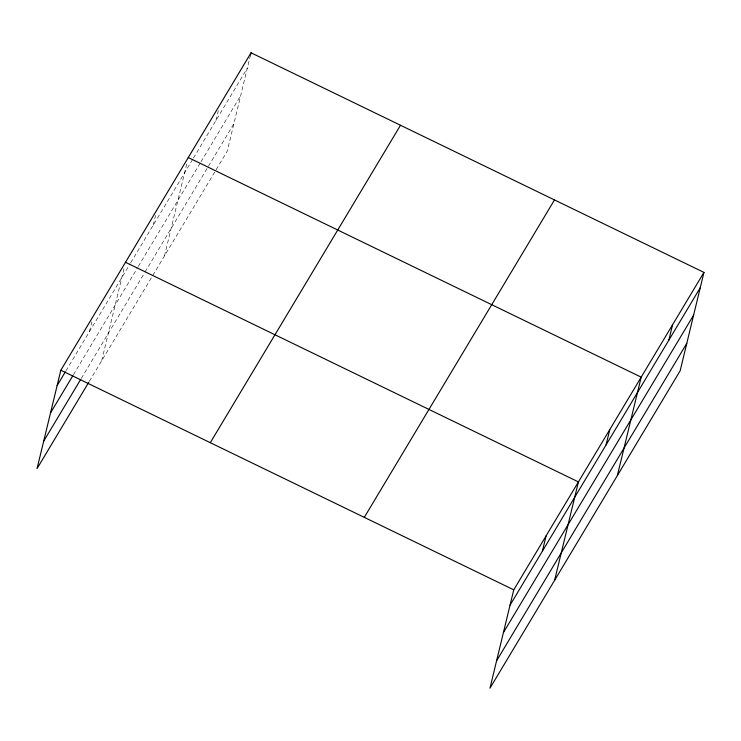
<?xml version="1.0" encoding="UTF-8"?>
<svg xmlns="http://www.w3.org/2000/svg" width="741" height="741" viewBox="0 0 741 741"><rect width="100%" height="100%" fill="white"/><g stroke="black" fill="none" stroke-linecap="round" stroke-linejoin="round"><path stroke-width="0.56" stroke-dasharray="3.71 2.78" d="M89.476 331.588L91.856 321.733M101.712 360.672L124.451 266.677M153.183 225.255L155.573 215.399M164.483 255.914L186.954 163.02M215.955 120.496L218.336 110.641M250.514 54.982L227.246 151.164L152.637 275.68M65.958 370.843L130.092 263.796M130.685 262.805L192.864 159.037M193.447 158.055L247.337 68.126M73.433 374.696L137.678 267.482M138.271 266.491L200.441 162.724M201.033 161.742L240.705 95.524M81.306 378.401L144.467 272.984M145.06 271.993L233.878 123.756M89.374 381.272L152.044 276.671"/><path stroke-width="1.11" d="M703.95 272.401L513.754 589.836L489.958 688.213L680.155 370.778L703.95 272.401L251.042 52.787L60.845 370.222L37.05 468.599L88.781 382.254M250.514 54.982L251.042 52.787M542.375 551.202L546.089 535.873M554.62 580.286L578.425 481.909L125.516 262.295M606.092 444.869L609.806 429.53M617.383 475.527L641.187 377.16L188.279 157.546M668.854 340.11L672.569 324.78M57.14 385.561L65.365 371.825M50.508 412.959L72.85 375.678M43.682 441.191L80.713 379.383M210.305 442.692L400.501 125.266M364.294 517.366L554.49 199.931M510.049 605.165L700.245 287.74M503.417 632.573L693.613 315.138M496.59 660.805L686.777 343.37M60.845 370.222L513.754 589.836"/></g></svg>
